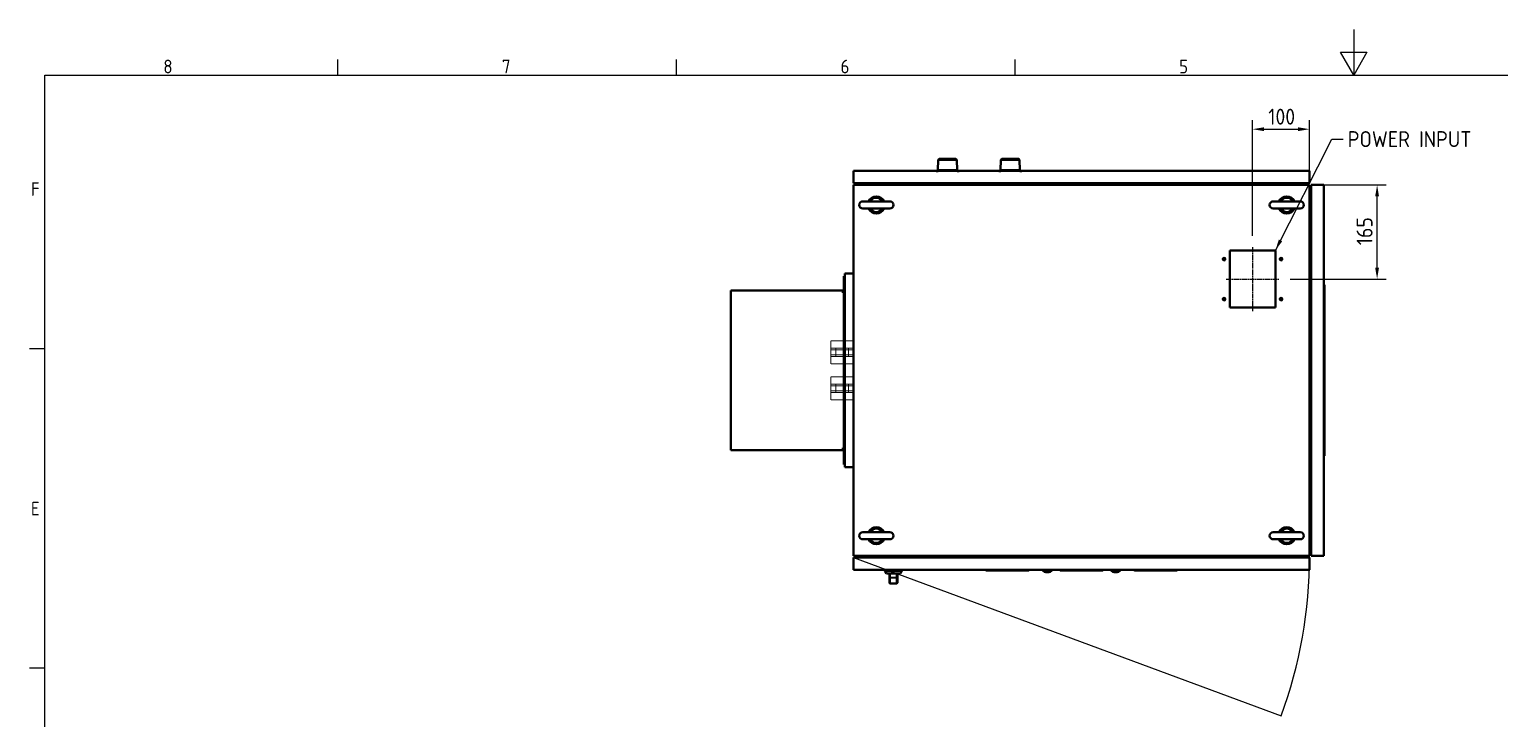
# Model space of a CAD drawing. Header units: inches. Extents: x 6934 to 18973, y 4254 to 7629.
# Drawn here: x 6987 to 9566, y 6421 to 7629 of the extents above; entities that cross this region are included whole.
import ezdxf

# ---------------------------------------------------------------- set-up
doc = ezdxf.new("R2010")
doc.units = ezdxf.units.IN
doc.header["$MEASUREMENT"] = 0
doc.linetypes.add('POWER SUPPLY CASE OUTLINE$0$CHAIN', pattern=[0.7087, 0.4724, -0.0591, 0.1181, -0.0591])
doc.linetypes.add('POWER SUPPLY CASE OUTLINE$0$DASHED', pattern=[0.2067, 0.1654, -0.0413])
doc.layers.add('POWER SUPPLY CASE OUTLINE$0$가려진 것(ISO)', color=2, linetype='POWER SUPPLY CASE OUTLINE$0$DASHED', lineweight=18)
doc.layers.add('POWER SUPPLY CASE OUTLINE$0$경계(ISO)', color=7, linetype='Continuous', lineweight=25)
for name, color, linetype, lineweight, true_color in [('POWER SUPPLY CASE OUTLINE$0$가시적인 것(ISO)', 3, 'Continuous', 40, 0x00ff00), ('POWER SUPPLY CASE OUTLINE$0$가시적인 좁은 것(ISO)', 3, 'Continuous', 35, 0x00ff00), ('POWER SUPPLY CASE OUTLINE$0$기호(ISO)', 5, 'Continuous', 25, 0x0000ff), ('POWER SUPPLY CASE OUTLINE$0$스케치 형상(ISO)', 3, 'Continuous', 25, 0x00ff00), ('POWER SUPPLY CASE OUTLINE$0$중심선(ISO)', 1, 'Continuous', 25, 0xff0000), ('POWER SUPPLY CASE OUTLINE$0$치수(ISO)', 2, 'Continuous', 25, 0xffff00)]:
    doc.layers.add(name, color=color, linetype=linetype, lineweight=lineweight, true_color=true_color)
doc.styles.add('POWER SUPPLY CASE OUTLINE$0$문자 텍스트_PSTEK_POSCO', font='isocp.shx')
doc.styles.add('POWER SUPPLY CASE OUTLINE$0$치수 텍스트_PSTEK_POSCO', font='isocp.shx')
doc.dimstyles.new('POWER SUPPLY CASE OUTLINE$0$치수_PSTEK_POSCO', dxfattribs={"dimscale": 8, "dimtxt": 3.5, "dimasz": 2.5, "dimexe": 2, "dimexo": 2.5, "dimgap": 1, "dimtad": 1, "dimrnd": 1e-08, "dimdsep": 46, "dimtxsty": 'POWER SUPPLY CASE OUTLINE$0$치수 텍스트_PSTEK_POSCO', "dimcen": 0.09, "dimdle": 10, "dimclrd": 7, "dimclre": 7, "dimclrt": 2, "dimadec": 1, "dimazin": 2, "dimtfac": 1, "dimtmove": 0, "dimatfit": 3, "dimfxl": 0, "dimtolj": 1, "dimlwd": -1, "dimlwe": -1, "dimarcsym": 0})
doc.dimstyles.new('POWER SUPPLY CASE OUTLINE$0$치수_PSTEK_POSCO$7', dxfattribs={"dimscale": 8, "dimtxt": 3.5, "dimasz": 2.5, "dimexe": 2, "dimexo": 2.5, "dimgap": 1, "dimtad": 1, "dimrnd": 1e-08, "dimdsep": 46, "dimtxsty": 'POWER SUPPLY CASE OUTLINE$0$치수 텍스트_PSTEK_POSCO', "dimcen": 0.09, "dimdle": 10, "dimclrd": 7, "dimclre": 7, "dimclrt": 2, "dimadec": 1, "dimazin": 2, "dimtfac": 1, "dimtmove": 0, "dimatfit": 3, "dimfxl": 0, "dimtolj": 1, "dimlwd": -1, "dimlwe": -1, "dimarcsym": 0})

# ---------------------------------------------------------------- blocks, each defined once
blk = doc.blocks.new('POWER SUPPLY CASE OUTLINE$0$경계 Default Border')
at = {"layer": 'POWER SUPPLY CASE OUTLINE$0$경계(ISO)'}
for p, q in [((74.25, 410), (74.25, 413.4)), ((148.5, 410), (148.5, 413.4)), ((222.75, 410), (222.75, 413.4)), ((10, 350), (6.6, 350)), ((10, 280), (6.6, 280))]:
    blk.add_line(p, q, dxfattribs=at)
at = {"layer": 'POWER SUPPLY CASE OUTLINE$0$경계(ISO)', "flags": 128}
for points in [[(297, 420), (297, 410), (294.11, 415), (299.89, 415), (297, 410)], [(10, 10), (10, 410), (584, 410), (584, 10), (10, 10)]]:
    blk.add_lwpolyline(points, dxfattribs=at)
at = {"layer": 'POWER SUPPLY CASE OUTLINE$0$경계(ISO)', "color": 2, "true_color": 0xffff00, "char_height": 3, "attachment_point": 7, "style": 'POWER SUPPLY CASE OUTLINE$0$문자 텍스트_PSTEK_POSCO'}
for s, insert in [('8', (35.96, 410.37)), ('7', (110.21, 410.39)), ('6', (184.46, 410.37)), ('5', (258.71, 410.37)), ('F', (6.93, 383.5)), ('E', (6.93, 313.47))]:
    blk.add_mtext(s, dxfattribs=dict(at, insert=insert))
blk = doc.blocks.new('*D93')
at = {"layer": 'POWER SUPPLY CASE OUTLINE$0$치수(ISO)', "color": 7, "transparency": 16777216}
for p, q in [((9132.8, 7267.1), (9132.8, 7469.9)), ((9152.8, 7453.9), (9212.8, 7453.9)), ((9232.8, 7376.1), (9232.8, 7469.9))]:
    blk.add_line(p, q, dxfattribs=at)
for points in [[(9152.8, 7457.3), (9152.8, 7450.6), (9132.8, 7453.9)], [(9212.8, 7457.3), (9212.8, 7450.6), (9232.8, 7453.9)]]:
    blk.add_solid(points, dxfattribs=at)
at = {"layer": 'POWER SUPPLY CASE OUTLINE$0$치수(ISO)', "color": 2, "transparency": 16777216, "insert": (9160.4, 7475.9), "char_height": 28, "attachment_point": 4, "style": 'POWER SUPPLY CASE OUTLINE$0$치수 텍스트_PSTEK_POSCO'}
blk.add_mtext('\\A1;100', dxfattribs=at)
blk = doc.blocks.new('*D94')
at = {"layer": 'POWER SUPPLY CASE OUTLINE$0$치수(ISO)', "color": 7, "transparency": 16777216}
for p, q in [((9252.8, 7356.1), (9367.3, 7356.1)), ((9351.3, 7211.1), (9351.3, 7336.1)), ((9198.8, 7191.1), (9367.3, 7191.1))]:
    blk.add_line(p, q, dxfattribs=at)
for points in [[(9347.9, 7336.1), (9354.6, 7336.1), (9351.3, 7356.1)], [(9347.9, 7211.1), (9354.6, 7211.1), (9351.3, 7191.1)]]:
    blk.add_solid(points, dxfattribs=at)
at = {"layer": 'POWER SUPPLY CASE OUTLINE$0$치수(ISO)', "color": 2, "transparency": 16777216, "insert": (9329.3, 7250.6), "char_height": 28, "attachment_point": 4, "rotation": 90, "style": 'POWER SUPPLY CASE OUTLINE$0$치수 텍스트_PSTEK_POSCO'}
blk.add_mtext('\\A1;165', dxfattribs=at)

msp = doc.modelspace()

# ---------------------------------------------------------------- linework, layer by layer
at = {"layer": 'POWER SUPPLY CASE OUTLINE$0$가려진 것(ISO)', "ltscale": 12.094824}
for p, q in [((8393.086, 7042.618), (8393.086, 7082.618)), ((8393.086, 7082.618), (8433.086, 7082.618)), ((8393.086, 7067.118), (8433.086, 7067.118)), ((8393.086, 7058.118), (8433.086, 7058.118)), ((8433.086, 7042.618), (8393.086, 7042.618)), ((8393.086, 6979.618), (8393.086, 7019.618)), ((8393.086, 7019.618), (8433.086, 7019.618)), ((8393.086, 7004.118), (8433.086, 7004.118)), ((8393.086, 6995.118), (8433.086, 6995.118)), ((8433.086, 6979.618), (8393.086, 6979.618))]:
    msp.add_line(p, q, dxfattribs=at)
at = {"layer": 'POWER SUPPLY CASE OUTLINE$0$가려진 것(ISO)', "ltscale": 2.120859}
for p, q in [((8401.99, 7069.743), (8393.086, 7070.022)), ((8424.182, 7069.743), (8433.086, 7070.022)), ((8401.99, 7055.493), (8393.086, 7055.215)), ((8424.182, 7055.493), (8433.086, 7055.215)), ((8401.99, 7006.743), (8393.086, 7007.022)), ((8401.99, 6992.493), (8393.086, 6992.215)), ((8424.182, 7006.743), (8433.086, 7007.022)), ((8424.182, 6992.493), (8433.086, 6992.215))]:
    msp.add_line(p, q, dxfattribs=at)
at = {"layer": 'POWER SUPPLY CASE OUTLINE$0$가려진 것(ISO)', "ltscale": 5.329205}
for p, q in [((8401.99, 7069.743), (8401.99, 7055.493)), ((8424.182, 7069.743), (8424.182, 7055.493)), ((8401.99, 7006.743), (8401.99, 6992.493)), ((8424.182, 7006.743), (8424.182, 6992.493))]:
    msp.add_line(p, q, dxfattribs=at)
at = {"layer": 'POWER SUPPLY CASE OUTLINE$0$가려진 것(ISO)', "ltscale": 5.283535}
for p, q in [((8401.99, 7069.743), (8424.182, 7069.743)), ((8401.99, 7055.493), (8424.182, 7055.493)), ((8401.99, 7006.743), (8424.182, 7006.743)), ((8401.99, 6992.493), (8424.182, 6992.493))]:
    msp.add_line(p, q, dxfattribs=at)
at = {"layer": 'POWER SUPPLY CASE OUTLINE$0$가시적인 것(ISO)'}
for p, q in [((8582.986, 7401.868), (8581.436, 7400.318)), ((8582.986, 7401.868), (8612.586, 7401.868)), ((8612.586, 7401.868), (8614.136, 7400.318)), ((8692.986, 7401.868), (8691.436, 7400.318)), ((8692.986, 7401.868), (8722.586, 7401.868)), ((8722.586, 7401.868), (8724.136, 7400.318)), ((8432.786, 7381.118), (9232.786, 7381.118)), ((8432.786, 7359.118), (8432.786, 7381.118)), ((8580.286, 7381.868), (8579.286, 7380.868)), ((8616.286, 7380.868), (8579.286, 7380.868)), ((8579.286, 7378.818), (8579.286, 7380.868)), ((8580.286, 7381.868), (8615.286, 7381.868)), ((8581.436, 7400.318), (8580.886, 7381.868)), ((8581.436, 7400.318), (8614.136, 7400.318)), ((8614.136, 7400.318), (8614.686, 7381.868)), ((8615.286, 7381.868), (8616.286, 7380.868)), ((8616.286, 7378.818), (8616.286, 7380.868)), ((8690.286, 7381.868), (8689.286, 7380.868)), ((8726.286, 7380.868), (8689.286, 7380.868)), ((8689.286, 7378.818), (8689.286, 7380.868)), ((8690.286, 7381.868), (8725.286, 7381.868)), ((8691.436, 7400.318), (8690.886, 7381.868)), ((8691.436, 7400.318), (8724.136, 7400.318)), ((8724.136, 7400.318), (8724.686, 7381.868)), ((8725.286, 7381.868), (8726.286, 7380.868)), ((8726.286, 7378.818), (8726.286, 7380.868)), ((9073.897, 7381.118), (9073.897, 7381.218)), ((9075.145, 7381.218), (9145.145, 7381.218)), ((9075.145, 7381.118), (9075.145, 7381.218)), ((9145.145, 7381.118), (9145.145, 7381.218)), ((9146.393, 7381.118), (9146.393, 7381.218)), ((9146.62, 7381.118), (9146.62, 7381.218)), ((9232.786, 7359.118), (9232.786, 7381.118)), ((9232.786, 7359.118), (8432.786, 7359.118)), ((8432.786, 7356.118), (8432.786, 6706.118)), ((9232.786, 7356.118), (8432.786, 7356.118)), ((8458.786, 7356.118), (8458.786, 7359.118)), ((8466.786, 7356.118), (8466.786, 7359.118)), ((8480.486, 7356.118), (8480.486, 7359.118)), ((9185.086, 7356.118), (9185.086, 7359.118)), ((9198.786, 7356.118), (9198.786, 7359.118)), ((9206.786, 7356.118), (9206.786, 7359.118)), ((9232.786, 6706.118), (9232.786, 7356.118)), ((9235.786, 7356.118), (9257.786, 7356.118)), ((9235.786, 6706.118), (9235.786, 7356.118)), ((9257.786, 7356.118), (9257.786, 6706.118)), ((8496.536, 7327.368), (8449.036, 7327.368)), ((9216.536, 7327.368), (9169.036, 7327.368)), ((9232.786, 7330.118), (9235.786, 7330.118)), ((8449.036, 7314.868), (8496.536, 7314.868)), ((9169.036, 7314.868), (9216.536, 7314.868)), ((9232.786, 7322.118), (9235.786, 7322.118)), ((9232.786, 7308.418), (9235.786, 7308.418)), ((9092.786, 7241.118), (9172.786, 7241.118)), ((9092.786, 7141.118), (9092.786, 7241.118)), ((9172.786, 7241.118), (9172.786, 7141.118)), ((8415.786, 7196.118), (8415.786, 7173.118)), ((8415.786, 7196.118), (8417.786, 7196.118)), ((8417.786, 6861.118), (8417.786, 7201.118)), ((8432.786, 7201.118), (8417.786, 7201.118)), ((8217.786, 7171.118), (8413.786, 7171.118)), ((8217.786, 7171.118), (8217.786, 6891.118)), ((8413.786, 7171.118), (8413.786, 7167.118)), ((9258.786, 7181.118), (9257.786, 7181.118)), ((9258.786, 6881.118), (9258.786, 7181.118)), ((9258.786, 7176.118), (9258.796, 7176.118)), ((9258.786, 7171.118), (9258.796, 7171.118)), ((9258.796, 7176.118), (9258.796, 6886.118)), ((8417.786, 7167.118), (8413.786, 7167.118)), ((8415.786, 6895.118), (8415.786, 7167.118)), ((9172.786, 7141.118), (9092.786, 7141.118)), ((8413.786, 6891.118), (8217.786, 6891.118)), ((8417.786, 6895.118), (8413.786, 6895.118)), ((8413.786, 6895.118), (8413.786, 6891.118)), ((8415.786, 6866.118), (8415.786, 6889.118)), ((9258.786, 6891.118), (9258.796, 6891.118)), ((9258.786, 6886.118), (9258.796, 6886.118)), ((8415.786, 6866.118), (8417.786, 6866.118)), ((8432.786, 6861.118), (8417.786, 6861.118)), ((9258.786, 6881.118), (9257.786, 6881.118)), ((8496.536, 6747.368), (8449.036, 6747.368)), ((8449.036, 6734.868), (8496.536, 6734.868)), ((9216.536, 6747.368), (9169.036, 6747.368)), ((9169.036, 6734.868), (9216.536, 6734.868)), ((9232.786, 6753.818), (9235.786, 6753.818)), ((9232.786, 6740.118), (9235.786, 6740.118)), ((9232.786, 6732.118), (9235.786, 6732.118)), ((8432.786, 6706.118), (9232.786, 6706.118)), ((8480.486, 6706.118), (8480.486, 6703.118)), ((9185.086, 6706.118), (9185.086, 6703.118)), ((9235.786, 6706.118), (9257.786, 6706.118)), ((8432.786, 6703.118), (8432.786, 6681.118)), ((8432.786, 6703.118), (9232.786, 6703.118)), ((9232.786, 6681.118), (8432.786, 6681.118)), ((8487.786, 6681.118), (8487.786, 6679.618)), ((8487.786, 6679.618), (8517.786, 6679.618)), ((8490.536, 6675.218), (8487.786, 6679.618)), ((8515.036, 6675.218), (8517.786, 6679.618)), ((8517.786, 6681.118), (8517.786, 6679.618)), ((8665.286, 6680.518), (8665.286, 6681.118)), ((8739.786, 6680.018), (8665.786, 6680.018)), ((8740.286, 6680.518), (8740.286, 6681.118)), ((8795.286, 6680.518), (8795.286, 6681.118)), ((8869.786, 6680.018), (8795.786, 6680.018)), ((8870.286, 6680.518), (8870.286, 6681.118)), ((8925.286, 6680.518), (8925.286, 6681.118)), ((8999.786, 6680.018), (8925.786, 6680.018)), ((9000.286, 6680.518), (9000.286, 6681.118)), ((9232.786, 6703.118), (9232.786, 6681.118)), ((8515.036, 6675.218), (8490.536, 6675.218)), ((8495.786, 6658.618), (8495.786, 6675.218)), ((8496.786, 6657.618), (8508.786, 6657.618)), ((8509.786, 6675.218), (8509.786, 6658.618))]:
    msp.add_line(p, q, dxfattribs=at)
for centre in [(9082.786, 7226.118), (9182.786, 7226.118), (9082.786, 7156.118), (9182.786, 7156.118)]:
    msp.add_circle(centre, 2.067, dxfattribs=at)
for centre, radius, start, end in [((8449.036, 7321.118), 6.25, 90, 270), ((8472.786, 7321.118), 15, 24.624318, 155.375682), ((8496.536, 7321.118), 6.25, 270, 90), ((9169.036, 7321.118), 6.25, 90, 270), ((9192.786, 7321.118), 15, 24.624318, 155.375682), ((9216.536, 7321.118), 6.25, 270, 90), ((8472.786, 7321.118), 15, 204.624318, 335.375682), ((9192.786, 7321.118), 15, 204.624318, 335.375682), ((8413.786, 7173.118), 4, 270, 0), ((8413.786, 7173.118), 2, 270, 0), ((8413.786, 6889.118), 4, 0, 90), ((8413.786, 6889.118), 2, 0, 90), ((8449.036, 6741.118), 6.25, 90, 270), ((8472.786, 6741.118), 15, 24.624318, 155.375682), ((8472.786, 6741.118), 15, 204.624318, 335.375682), ((8496.536, 6741.118), 6.25, 270, 90), ((9169.036, 6741.118), 6.25, 90, 270), ((9192.786, 6741.118), 15, 24.624318, 155.375682), ((9192.786, 6741.118), 15, 204.624318, 335.375682), ((9216.536, 6741.118), 6.25, 270, 90), ((8665.786, 6680.518), 0.5, 180, 270), ((8739.786, 6680.518), 0.5, 270, 0), ((8772.786, 6689.618), 12.5, 222.843643, 317.156357), ((8795.786, 6680.518), 0.5, 180, 270), ((8869.786, 6680.518), 0.5, 270, 0), ((8892.786, 6689.618), 12.5, 222.843643, 317.156357), ((8925.786, 6680.518), 0.5, 180, 270), ((8999.786, 6680.518), 0.5, 270, 0), ((8496.786, 6658.618), 1, 180, 270), ((8508.786, 6658.618), 1, 270, 0)]:
    msp.add_arc(centre, radius, start, end, dxfattribs=at)
for points in [[(9073.897, 7381.218), (9074.396, 7381.218), (9075.145, 7381.218)], [(9145.145, 7381.218), (9145.894, 7381.218), (9146.393, 7381.218)], [(9146.393, 7381.218), (9146.529, 7381.218), (9146.62, 7381.218)]]:
    msp.add_open_spline(points, degree=2, dxfattribs=at)
at = {"layer": 'POWER SUPPLY CASE OUTLINE$0$가시적인 좁은 것(ISO)'}
for p, q in [((8459.53, 7359.118), (8459.53, 7356.118)), ((8466.042, 7356.118), (8466.042, 7359.118)), ((9199.53, 7359.118), (9199.53, 7356.118)), ((9206.042, 7356.118), (9206.042, 7359.118)), ((9235.786, 7329.374), (9232.786, 7329.374)), ((9232.786, 7322.862), (9235.786, 7322.862)), ((9235.786, 6739.374), (9232.786, 6739.374)), ((9232.786, 6732.862), (9235.786, 6732.862)), ((8740.286, 6680.518), (8665.286, 6680.518)), ((8870.286, 6680.518), (8795.286, 6680.518)), ((9000.286, 6680.518), (8925.286, 6680.518)), ((8496.786, 6675.218), (8496.786, 6657.618)), ((8496.786, 6667.898), (8508.786, 6667.898)), ((8508.786, 6657.618), (8508.786, 6675.218))]:
    msp.add_line(p, q, dxfattribs=at)
for centre, radius, start, end in [((8472.786, 7321.118), 13.246, 28.154285, 151.845715), ((8472.786, 7321.118), 12.003, 31.377979, 148.622021), ((9192.786, 7321.118), 13.246, 28.154285, 151.845715), ((9192.786, 7321.118), 12.003, 31.377979, 148.622021), ((8472.786, 7321.118), 13.246, 208.154285, 331.845715), ((8472.786, 7321.118), 12.003, 211.377979, 328.622021), ((9192.786, 7321.118), 13.246, 208.154285, 331.845715), ((9192.786, 7321.118), 12.003, 211.377979, 328.622021), ((9082.786, 7226.118), 2.5, 170, 80), ((9182.786, 7226.118), 2.5, 170, 80), ((9082.786, 7156.118), 2.5, 170, 80), ((9182.786, 7156.118), 2.5, 170, 80), ((8472.786, 6741.118), 13.246, 28.154285, 151.845715), ((8472.786, 6741.118), 13.246, 208.154285, 331.845715), ((8472.786, 6741.118), 12.003, 31.377979, 148.622021), ((8472.786, 6741.118), 12.003, 211.377979, 328.622021), ((9192.786, 6741.118), 13.246, 28.154285, 151.845715), ((9192.786, 6741.118), 13.246, 208.154285, 331.845715), ((9192.786, 6741.118), 12.003, 31.377979, 148.622021), ((9192.786, 6741.118), 12.003, 211.377979, 328.622021)]:
    msp.add_arc(centre, radius, start, end, dxfattribs=at)
for centre, major_axis, start_param, end_param in [((8496.786, 6668.814), (-1, 0), 0, 1.57079633), ((8508.786, 6668.814), (1, 0), 4.71238898, 6.28318531)]:
    msp.add_ellipse(centre, major_axis=major_axis, ratio=0.91574633, start_param=start_param, end_param=end_param, dxfattribs=at)
at = {"layer": 'POWER SUPPLY CASE OUTLINE$0$스케치 형상(ISO)', "color": 6}
msp.add_line((8432.786, 6703.118), (9182.971, 6425.231), dxfattribs=at)
msp.add_arc((8432.786, 6703.118), 800, 339.674106, 0.21486, dxfattribs=at)
at = {"layer": 'POWER SUPPLY CASE OUTLINE$0$중심선(ISO)', "linetype": 'POWER SUPPLY CASE OUTLINE$0$CHAIN', "ltscale": 19.051651}
for p, q in [((9132.786, 7247.118), (9132.786, 7135.118)), ((9086.786, 7191.118), (9178.786, 7191.118))]:
    msp.add_line(p, q, dxfattribs=at)

# ---------------------------------------------------------------- block references
at = {"xscale": 8, "yscale": 8, "zscale": 8}
msp.add_blockref('POWER SUPPLY CASE OUTLINE$0$경계 Default Border', (6934.363, 4268.862), dxfattribs=at)

# ---------------------------------------------------------------- texts
at = {"layer": 'POWER SUPPLY CASE OUTLINE$0$기호(ISO)', "color": 2, "insert": (9299.711, 7436.493), "char_height": 28, "width": 252.06675, "attachment_point": 4, "style": 'POWER SUPPLY CASE OUTLINE$0$치수 텍스트_PSTEK_POSCO'}
msp.add_mtext('{\\fISOCP|b0|i0;\\H28.0000;POWER INPUT}', dxfattribs=at)

# ---------------------------------------------------------------- dimensions: what is measured, and where the dimension line sits
at = {"layer": 'POWER SUPPLY CASE OUTLINE$0$치수(ISO)', "color": 7}
for base, p1, angle, picture, middle in [((9232.786, 7453.922), (9132.786, 7247.118), 180, '*D93', (9182.786, 7453.922)), ((9351.263, 7356.118), (9178.786, 7191.118), 270, '*D94', (9351.263, 7273.618))]:
    dim = msp.add_linear_dim(base=base, p1=p1, p2=(9232.786, 7356.118), angle=angle, dimstyle='POWER SUPPLY CASE OUTLINE$0$치수_PSTEK_POSCO', override={"dimdec": 2, "dimtp": 0, "dimtm": 0, "dimtdec": 2, "dimtofl": 0, "dimatfit": 1}, dxfattribs=at)
    dim.commit()
    dim.dimension.update_dxf_attribs({"geometry": picture, "text_midpoint": middle, "dimtype": 160})

# ---------------------------------------------------------------- leaders
at = {"layer": 'POWER SUPPLY CASE OUTLINE$0$기호(ISO)', "color": 7, "annotation_type": 0, "has_hookline": 1, "hookline_direction": 0, "text_width": 243.032}
msp.add_leader([(9172.786, 7241.118), (9271.711, 7436.493), (9291.711, 7436.493)], dimstyle='POWER SUPPLY CASE OUTLINE$0$치수_PSTEK_POSCO$7', override={"dimtad": 0}, dxfattribs=at)

doc.saveas('drawing.dxf')
